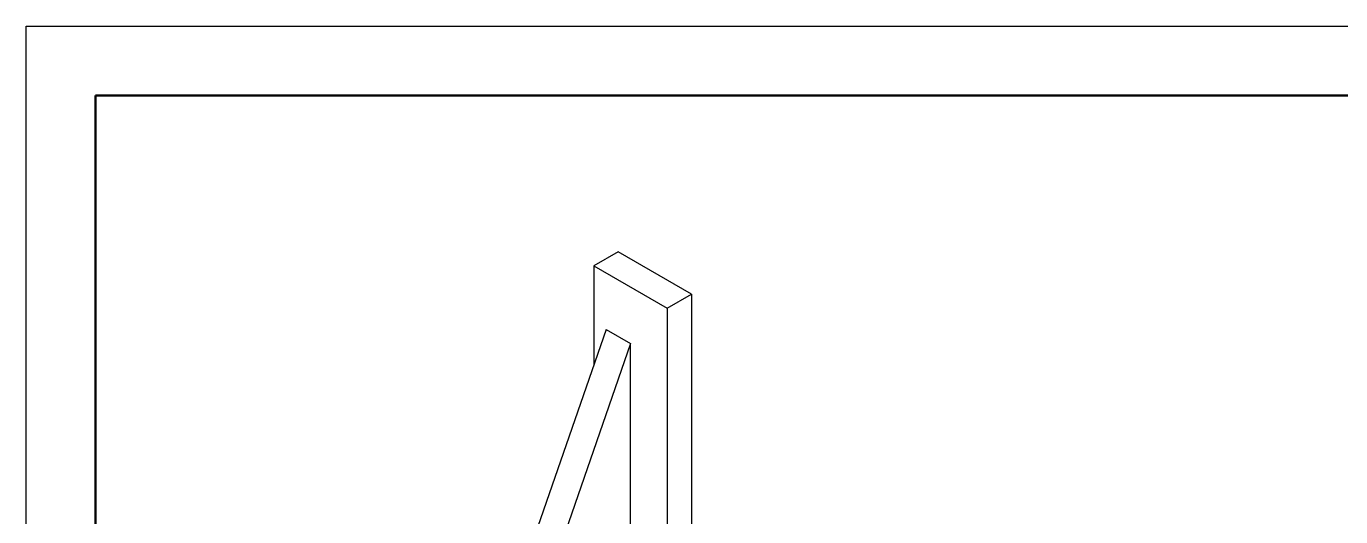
# Model space of a CAD drawing. Header units: millimetres. Extents: x 18 to 612, y 28 to 448.
# Drawn here: x 17.6 to 397.6, y 306.6 to 448.2 of the extents above; entities that cross this region are included whole.
import ezdxf

# ---------------------------------------------------------------- set-up
doc = ezdxf.new("R2010")
doc.units = ezdxf.units.MM
doc.layers.add('粗实线', color=3, linetype='Continuous', lineweight=50)
doc.layers.add('细实线', color=7, linetype='Continuous', lineweight=25)

msp = doc.modelspace()

# ---------------------------------------------------------------- linework, layer by layer
at = {"layer": '粗实线'}
for p, q in [((37.56, 428.24), (591.56, 428.24)), ((37.56, 47.74), (37.56, 428.24))]:
    msp.add_line(p, q, dxfattribs=at)
at = {"layer": '粗实线', "color": 7, "linetype": 'Continuous', "lineweight": 25}
for p, q in [((188.73, 383.12), (181.66, 379.04)), ((209.94, 370.87), (188.73, 383.12)), ((181.66, 379.04), (202.87, 366.79)), ((181.66, 379.04), (181.66, 350.46)), ((202.87, 366.79), (209.94, 370.87)), ((209.94, 370.87), (209.94, 297.39)), ((202.87, 366.79), (202.87, 301.47)), ((185.19, 360.67), (164.61, 301.26)), ((185.19, 360.67), (192.26, 356.58)), ((192.26, 356.58), (172.6, 299.8)), ((192.26, 302.29), (192.26, 356.58))]:
    msp.add_line(p, q, dxfattribs=at)
at = {"layer": '细实线'}
for p, q in [((17.56, 448.24), (611.56, 448.24)), ((17.56, 27.74), (17.56, 448.24))]:
    msp.add_line(p, q, dxfattribs=at)

doc.saveas('drawing.dxf')
